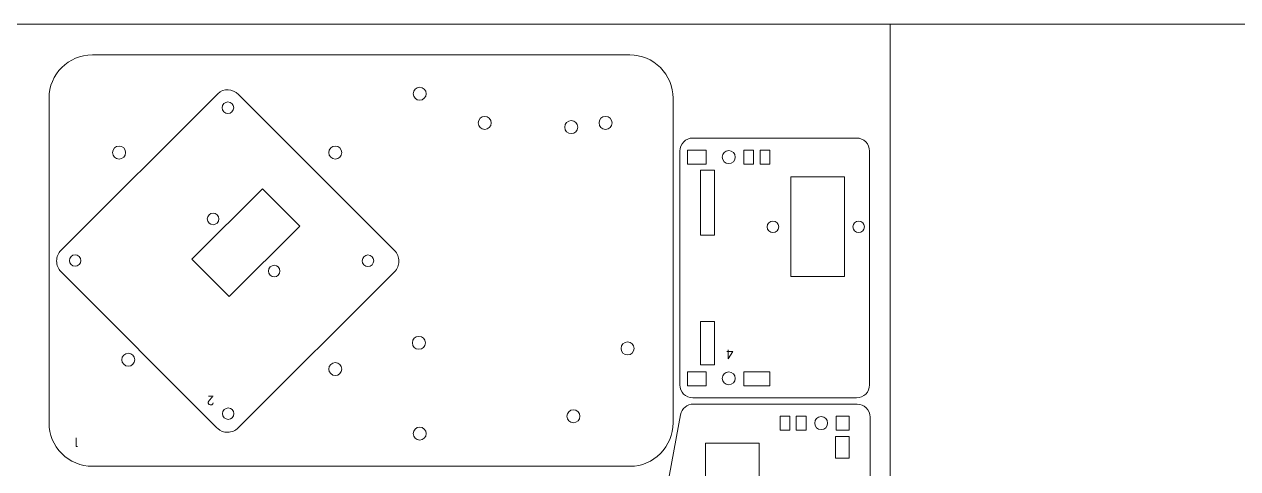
# Model space of a CAD drawing. Header units: millimetres. Extents: x 1 to 3601, y 1 to 1216.
# Drawn here: x 602.5 to 882.7, y 198.8 to 301.5 of the extents above; entities that cross this region are included whole.
import ezdxf

# ---------------------------------------------------------------- set-up
doc = ezdxf.new("R2010")
doc.units = ezdxf.units.MM
doc.layers.get('0').update_dxf_attribs({"lineweight": 5})
for name, color, linetype, lineweight in [('MARCATGE', 1, 'Continuous', 5), ('NO IMPRES', 5, 'Continuous', 5), ('TALL 1', 4, 'Continuous', 5)]:
    doc.layers.add(name, color=color, linetype=linetype, lineweight=lineweight)

msp = doc.modelspace()

# ---------------------------------------------------------------- linework, layer by layer
msp.add_line((802.47, 1.48), (802.47, 301.48))
for points, knots in [([(742.35, 199.41), (742.35, 199.41), (742.5, 199.41), (742.5, 199.41), (742.5, 199.41), (745.15, 199.41), (747.55, 200.46), (749.42, 202.34), (749.42, 202.34), (751.3, 204.21), (752.35, 206.76), (752.35, 209.41), (752.35, 209.41), (752.35, 209.41), (752.35, 284.41), (752.35, 284.41), (752.35, 284.41), (752.35, 287.06), (751.3, 289.61), (749.42, 291.48), (749.42, 291.48), (747.55, 293.36), (745, 294.41), (742.35, 294.41), (742.35, 294.41), (742.35, 294.41), (618.25, 294.41), (618.25, 294.41), (618.25, 294.41), (612.73, 294.41), (608.25, 289.93), (608.25, 284.41), (608.25, 284.41), (608.25, 284.41), (608.25, 209.41), (608.25, 209.41), (608.25, 209.41), (608.25, 206.76), (609.3, 204.21), (611.18, 202.34), (611.18, 202.34), (613.05, 200.46), (615.6, 199.41), (618.25, 199.41), (618.25, 199.41), (618.25, 199.41), (742.35, 199.41), (742.35, 199.41)], [0, 0, 0, 0, 0.076923, 0.076923, 0.076923, 0.076923, 0.153846, 0.153846, 0.153846, 0.153846, 0.230769, 0.230769, 0.230769, 0.230769, 0.307692, 0.307692, 0.307692, 0.307692, 0.384615, 0.384615, 0.384615, 0.384615, 0.461538, 0.461538, 0.461538, 0.461538, 0.538462, 0.538462, 0.538462, 0.538462, 0.615385, 0.615385, 0.615385, 0.615385, 0.692308, 0.692308, 0.692308, 0.692308, 0.769231, 0.769231, 0.769231, 0.769231, 0.846154, 0.846154, 0.846154, 0.846154, 1, 1, 1, 1]), ([(647.03, 208.28), (647.03, 208.28), (647.21, 208.12), (647.21, 208.12), (647.21, 208.12), (647.86, 207.47), (648.57, 207.26), (649.49, 207.26), (649.49, 207.26), (650.41, 207.26), (651.3, 207.63), (651.95, 208.28), (651.95, 208.28), (651.95, 208.28), (688.02, 244.3), (688.02, 244.3), (688.02, 244.3), (688.67, 244.95), (689.03, 245.84), (689.04, 246.76), (689.04, 246.76), (689.04, 247.68), (688.67, 248.57), (688.02, 249.22), (688.02, 249.22), (688.02, 249.22), (652, 285.28), (652, 285.28), (652, 285.28), (650.64, 286.64), (648.57, 286.77), (647.21, 285.41), (647.21, 285.41), (647.21, 285.41), (647.08, 285.29), (647.08, 285.29), (647.08, 285.29), (647.08, 285.29), (611.01, 249.27), (611.01, 249.27), (611.01, 249.27), (610.36, 248.61), (610, 247.73), (610, 246.81), (610, 246.81), (609.99, 245.89), (610.36, 245), (611.01, 244.35), (611.01, 244.35), (611.01, 244.35), (647.03, 208.28), (647.03, 208.28)], [0, 0, 0, 0, 0.071429, 0.071429, 0.071429, 0.071429, 0.142857, 0.142857, 0.142857, 0.142857, 0.214286, 0.214286, 0.214286, 0.214286, 0.285714, 0.285714, 0.285714, 0.285714, 0.357143, 0.357143, 0.357143, 0.357143, 0.428571, 0.428571, 0.428571, 0.428571, 0.5, 0.5, 0.5, 0.5, 0.571429, 0.571429, 0.571429, 0.571429, 0.642857, 0.642857, 0.642857, 0.642857, 0.714286, 0.714286, 0.714286, 0.714286, 0.785714, 0.785714, 0.785714, 0.785714, 0.857143, 0.857143, 0.857143, 0.857143, 1, 1, 1, 1]), ([(756.92, 215.21), (756.92, 215.21), (794.72, 215.21), (794.72, 215.21), (794.72, 215.21), (795.51, 215.21), (796.28, 215.52), (796.84, 216.09), (796.84, 216.09), (797.4, 216.65), (797.72, 217.41), (797.72, 218.21), (797.72, 218.21), (797.72, 218.21), (797.72, 272.21), (797.72, 272.21), (797.72, 272.21), (797.72, 273), (797.4, 273.77), (796.84, 274.33), (796.84, 274.33), (796.28, 274.89), (795.51, 275.21), (794.72, 275.21), (794.72, 275.21), (794.72, 275.21), (756.92, 275.21), (756.92, 275.21), (756.92, 275.21), (756.12, 275.21), (755.36, 274.89), (754.8, 274.33), (754.8, 274.33), (754.23, 273.77), (753.92, 273), (753.92, 272.21), (753.92, 272.21), (753.92, 272.21), (753.92, 218.21), (753.92, 218.21), (753.92, 218.21), (753.92, 216.55), (755.26, 215.21), (756.92, 215.21)], [0, 0, 0, 0, 0.083333, 0.083333, 0.083333, 0.083333, 0.166667, 0.166667, 0.166667, 0.166667, 0.25, 0.25, 0.25, 0.25, 0.333333, 0.333333, 0.333333, 0.333333, 0.416667, 0.416667, 0.416667, 0.416667, 0.5, 0.5, 0.5, 0.5, 0.583333, 0.583333, 0.583333, 0.583333, 0.666667, 0.666667, 0.666667, 0.666667, 0.75, 0.75, 0.75, 0.75, 0.833333, 0.833333, 0.833333, 0.833333, 1, 1, 1, 1]), ([(794.85, 213.76), (795.65, 213.76), (796.41, 213.45), (796.97, 212.89), (796.97, 212.89), (797.54, 212.32), (797.85, 211.56), (797.85, 210.76), (797.85, 210.76), (797.85, 210.76), (797.85, 156.76), (797.85, 156.76), (797.85, 156.76), (797.85, 155.11), (796.51, 153.76), (794.85, 153.76), (794.85, 153.76), (794.85, 153.76), (757.05, 153.76), (757.05, 153.76), (757.05, 153.76), (756.52, 153.76), (756, 153.9), (755.55, 154.17), (755.55, 154.17), (755.55, 154.17), (747.14, 159.05), (747.14, 159.05), (747.14, 159.05), (745.68, 159.9), (744.91, 161.58), (745.21, 163.24), (745.21, 163.24), (745.21, 163.24), (754.1, 211.31), (754.1, 211.31), (754.1, 211.31), (754.37, 212.73), (755.61, 213.76), (757.05, 213.76), (757.05, 213.76), (757.05, 213.76), (794.85, 213.76), (794.85, 213.76)], [0, 0, 0, 0, 0.083333, 0.083333, 0.083333, 0.083333, 0.166667, 0.166667, 0.166667, 0.166667, 0.25, 0.25, 0.25, 0.25, 0.333333, 0.333333, 0.333333, 0.333333, 0.416667, 0.416667, 0.416667, 0.416667, 0.5, 0.5, 0.5, 0.5, 0.583333, 0.583333, 0.583333, 0.583333, 0.666667, 0.666667, 0.666667, 0.666667, 0.75, 0.75, 0.75, 0.75, 0.833333, 0.833333, 0.833333, 0.833333, 1, 1, 1, 1])]:
    msp.add_open_spline(points, degree=3, knots=knots)
at = {"layer": 'MARCATGE'}
for points, knots in [([(765.08, 224.25), (765.08, 224.25), (766.19, 225.91), (766.19, 225.91), (766.19, 225.91), (766.19, 225.91), (764.75, 225.91), (764.75, 225.91), (764.75, 225.91), (764.75, 225.91), (766.19, 225.91), (766.19, 225.91), (766.19, 225.91), (766.19, 225.91), (765.08, 224.25), (765.08, 224.25), (765.08, 224.25), (765.08, 224.25), (765.08, 226.29), (765.08, 226.29), (765.08, 226.29), (765.08, 226.29), (765.08, 224.25), (765.08, 224.25)], [0, 0, 0, 0, 0.142857, 0.142857, 0.142857, 0.142857, 0.285714, 0.285714, 0.285714, 0.285714, 0.428571, 0.428571, 0.428571, 0.428571, 0.571429, 0.571429, 0.571429, 0.571429, 0.714286, 0.714286, 0.714286, 0.714286, 1, 1, 1, 1]), ([(646.15, 215.62), (645.98, 215.44), (645.83, 215.27), (645.69, 215.11), (645.69, 215.11), (645.63, 215.05), (645.57, 214.99), (645.52, 214.92), (645.52, 214.92), (645.46, 214.86), (645.41, 214.8), (645.36, 214.75), (645.36, 214.75), (645.31, 214.69), (645.28, 214.65), (645.25, 214.61), (645.25, 214.61), (645.21, 214.58), (645.2, 214.55), (645.19, 214.54), (645.19, 214.54), (645.18, 214.52), (645.16, 214.5), (645.15, 214.48), (645.15, 214.48), (645.13, 214.45), (645.11, 214.42), (645.09, 214.39), (645.09, 214.39), (645.07, 214.35), (645.06, 214.31), (645.04, 214.26), (645.04, 214.26), (645.03, 214.22), (645.02, 214.16), (645.02, 214.1), (645.02, 214.1), (645.02, 214.04), (645.03, 213.98), (645.05, 213.91), (645.05, 213.91), (645.08, 213.85), (645.11, 213.8), (645.15, 213.75), (645.15, 213.75), (645.19, 213.7), (645.25, 213.66), (645.32, 213.63), (645.32, 213.63), (645.39, 213.59), (645.47, 213.58), (645.57, 213.58), (645.57, 213.58), (645.77, 213.58), (645.91, 213.62), (646, 213.71), (646, 213.71), (646.1, 213.79), (646.14, 213.9), (646.14, 214.04), (646.14, 214.04), (646.14, 213.9), (646.1, 213.79), (646, 213.71), (646, 213.71), (645.91, 213.62), (645.77, 213.58), (645.57, 213.58), (645.57, 213.58), (645.47, 213.58), (645.39, 213.59), (645.32, 213.63), (645.32, 213.63), (645.25, 213.66), (645.19, 213.7), (645.15, 213.75), (645.15, 213.75), (645.11, 213.8), (645.08, 213.85), (645.05, 213.91), (645.05, 213.91), (645.03, 213.98), (645.02, 214.04), (645.02, 214.1), (645.02, 214.1), (645.02, 214.16), (645.03, 214.22), (645.04, 214.26), (645.04, 214.26), (645.06, 214.31), (645.07, 214.35), (645.09, 214.39), (645.09, 214.39), (645.11, 214.42), (645.13, 214.45), (645.15, 214.48), (645.15, 214.48), (645.16, 214.5), (645.18, 214.52), (645.19, 214.54), (645.19, 214.54), (645.2, 214.55), (645.21, 214.58), (645.25, 214.61), (645.25, 214.61), (645.28, 214.65), (645.31, 214.69), (645.36, 214.75), (645.36, 214.75), (645.41, 214.8), (645.46, 214.86), (645.52, 214.92), (645.52, 214.92), (645.57, 214.99), (645.63, 215.05), (645.69, 215.11), (645.69, 215.11), (645.83, 215.27), (645.98, 215.44), (646.15, 215.62), (646.15, 215.62), (646.15, 215.62), (645.04, 215.62), (645.04, 215.62), (645.04, 215.62), (645.04, 215.62), (646.15, 215.62), (646.15, 215.62)], [0, 0, 0, 0, 0.030303, 0.030303, 0.030303, 0.030303, 0.060606, 0.060606, 0.060606, 0.060606, 0.090909, 0.090909, 0.090909, 0.090909, 0.121212, 0.121212, 0.121212, 0.121212, 0.151515, 0.151515, 0.151515, 0.151515, 0.181818, 0.181818, 0.181818, 0.181818, 0.212121, 0.212121, 0.212121, 0.212121, 0.242424, 0.242424, 0.242424, 0.242424, 0.272727, 0.272727, 0.272727, 0.272727, 0.30303, 0.30303, 0.30303, 0.30303, 0.333333, 0.333333, 0.333333, 0.333333, 0.363636, 0.363636, 0.363636, 0.363636, 0.393939, 0.393939, 0.393939, 0.393939, 0.424242, 0.424242, 0.424242, 0.424242, 0.454545, 0.454545, 0.454545, 0.454545, 0.484848, 0.484848, 0.484848, 0.484848, 0.515152, 0.515152, 0.515152, 0.515152, 0.545455, 0.545455, 0.545455, 0.545455, 0.575758, 0.575758, 0.575758, 0.575758, 0.606061, 0.606061, 0.606061, 0.606061, 0.636364, 0.636364, 0.636364, 0.636364, 0.666667, 0.666667, 0.666667, 0.666667, 0.69697, 0.69697, 0.69697, 0.69697, 0.727273, 0.727273, 0.727273, 0.727273, 0.757576, 0.757576, 0.757576, 0.757576, 0.787879, 0.787879, 0.787879, 0.787879, 0.818182, 0.818182, 0.818182, 0.818182, 0.848485, 0.848485, 0.848485, 0.848485, 0.878788, 0.878788, 0.878788, 0.878788, 0.909091, 0.909091, 0.909091, 0.909091, 0.939394, 0.939394, 0.939394, 0.939394, 1, 1, 1, 1]), ([(614.52, 203.94), (614.52, 203.94), (614.81, 203.94), (614.81, 203.94), (614.81, 203.94), (614.81, 203.94), (614.52, 203.94), (614.52, 203.94), (614.52, 203.94), (614.52, 203.94), (614.52, 205.97), (614.52, 205.97), (614.52, 205.97), (614.52, 205.97), (614.52, 203.94), (614.52, 203.94)], [0, 0, 0, 0, 0.2, 0.2, 0.2, 0.2, 0.4, 0.4, 0.4, 0.4, 0.6, 0.6, 0.6, 0.6, 1, 1, 1, 1])]:
    msp.add_open_spline(points, degree=3, knots=knots, dxfattribs=at)
at = {"layer": 'NO IMPRES'}
msp.add_lwpolyline([(600.74, 1.48), (600.74, 301.48), (1200.74, 301.48), (1200.74, 1.48)], close=True, dxfattribs=at)
at = {"layer": 'TALL 1'}
for points, knots in [([(692.34, 285.44), (692.34, 284.61), (693.01, 283.94), (693.84, 283.94), (693.84, 283.94), (694.67, 283.94), (695.34, 284.61), (695.34, 285.44), (695.34, 285.44), (695.34, 286.27), (694.67, 286.94), (693.84, 286.94), (693.84, 286.94), (693.01, 286.94), (692.34, 286.27), (692.34, 285.44)], [0, 0, 0, 0, 0.2, 0.2, 0.2, 0.2, 0.4, 0.4, 0.4, 0.4, 0.6, 0.6, 0.6, 0.6, 1, 1, 1, 1]), ([(650.51, 283.14), (649.99, 283.66), (649.15, 283.66), (648.63, 283.15), (648.63, 283.15), (648.11, 282.63), (648.11, 281.79), (648.63, 281.27), (648.63, 281.27), (649.15, 280.75), (649.99, 280.75), (650.5, 281.27), (650.5, 281.27), (651.02, 281.79), (651.02, 282.63), (650.51, 283.14)], [0, 0, 0, 0, 0.2, 0.2, 0.2, 0.2, 0.4, 0.4, 0.4, 0.4, 0.6, 0.6, 0.6, 0.6, 1, 1, 1, 1]), ([(707.35, 278.71), (707.35, 277.88), (708.02, 277.21), (708.85, 277.21), (708.85, 277.21), (709.68, 277.21), (710.35, 277.88), (710.35, 278.71), (710.35, 278.71), (710.35, 279.54), (709.68, 280.21), (708.85, 280.21), (708.85, 280.21), (708.02, 280.21), (707.35, 279.54), (707.35, 278.71)], [0, 0, 0, 0, 0.2, 0.2, 0.2, 0.2, 0.4, 0.4, 0.4, 0.4, 0.6, 0.6, 0.6, 0.6, 1, 1, 1, 1]), ([(735.25, 278.71), (735.25, 277.88), (735.92, 277.21), (736.75, 277.21), (736.75, 277.21), (737.58, 277.21), (738.25, 277.88), (738.25, 278.71), (738.25, 278.71), (738.25, 279.54), (737.58, 280.21), (736.75, 280.21), (736.75, 280.21), (735.92, 280.21), (735.25, 279.54), (735.25, 278.71)], [0, 0, 0, 0, 0.2, 0.2, 0.2, 0.2, 0.4, 0.4, 0.4, 0.4, 0.6, 0.6, 0.6, 0.6, 1, 1, 1, 1]), ([(727.34, 277.72), (727.34, 276.89), (728.01, 276.22), (728.84, 276.22), (728.84, 276.22), (729.67, 276.22), (730.34, 276.89), (730.34, 277.72), (730.34, 277.72), (730.34, 278.55), (729.67, 279.22), (728.84, 279.22), (728.84, 279.22), (728.01, 279.22), (727.34, 278.55), (727.34, 277.72)], [0, 0, 0, 0, 0.2, 0.2, 0.2, 0.2, 0.4, 0.4, 0.4, 0.4, 0.6, 0.6, 0.6, 0.6, 1, 1, 1, 1]), ([(622.93, 271.86), (622.93, 271.03), (623.6, 270.36), (624.43, 270.36), (624.43, 270.36), (625.26, 270.36), (625.93, 271.03), (625.93, 271.86), (625.93, 271.86), (625.93, 272.69), (625.26, 273.36), (624.43, 273.36), (624.43, 273.36), (623.6, 273.36), (622.93, 272.69), (622.93, 271.86)], [0, 0, 0, 0, 0.2, 0.2, 0.2, 0.2, 0.4, 0.4, 0.4, 0.4, 0.6, 0.6, 0.6, 0.6, 1, 1, 1, 1]), ([(672.85, 271.86), (672.85, 271.03), (673.52, 270.36), (674.35, 270.36), (674.35, 270.36), (675.18, 270.36), (675.85, 271.03), (675.85, 271.86), (675.85, 271.86), (675.85, 272.69), (675.18, 273.36), (674.35, 273.36), (674.35, 273.36), (673.52, 273.36), (672.85, 272.69), (672.85, 271.86)], [0, 0, 0, 0, 0.2, 0.2, 0.2, 0.2, 0.4, 0.4, 0.4, 0.4, 0.6, 0.6, 0.6, 0.6, 1, 1, 1, 1]), ([(755.72, 272.41), (755.72, 272.41), (760.02, 272.41), (760.02, 272.41), (760.02, 272.41), (760.02, 272.41), (760.02, 269.21), (760.02, 269.21), (760.02, 269.21), (760.02, 269.21), (755.72, 269.21), (755.72, 269.21), (755.72, 269.21), (755.72, 269.21), (755.72, 272.41), (755.72, 272.41)], [0, 0, 0, 0, 0.2, 0.2, 0.2, 0.2, 0.4, 0.4, 0.4, 0.4, 0.6, 0.6, 0.6, 0.6, 1, 1, 1, 1]), ([(765.22, 269.31), (766.05, 269.31), (766.72, 269.98), (766.72, 270.81), (766.72, 270.81), (766.72, 271.64), (766.05, 272.31), (765.22, 272.31), (765.22, 272.31), (764.39, 272.31), (763.72, 271.64), (763.72, 270.81), (763.72, 270.81), (763.72, 269.98), (764.39, 269.31), (765.22, 269.31)], [0, 0, 0, 0, 0.2, 0.2, 0.2, 0.2, 0.4, 0.4, 0.4, 0.4, 0.6, 0.6, 0.6, 0.6, 1, 1, 1, 1]), ([(770.96, 269.21), (770.96, 269.21), (768.72, 269.21), (768.72, 269.21), (768.72, 269.21), (768.72, 269.21), (768.72, 272.41), (768.72, 272.41), (768.72, 272.41), (768.72, 272.41), (770.96, 272.41), (770.96, 272.41), (770.96, 272.41), (770.96, 272.41), (770.96, 269.21), (770.96, 269.21)], [0, 0, 0, 0, 0.2, 0.2, 0.2, 0.2, 0.4, 0.4, 0.4, 0.4, 0.6, 0.6, 0.6, 0.6, 1, 1, 1, 1]), ([(772.47, 272.41), (772.47, 272.41), (774.72, 272.41), (774.72, 272.41), (774.72, 272.41), (774.72, 272.41), (774.72, 269.21), (774.72, 269.21), (774.72, 269.21), (774.72, 269.21), (772.47, 269.21), (772.47, 269.21), (772.47, 269.21), (772.47, 269.21), (772.47, 272.41), (772.47, 272.41)], [0, 0, 0, 0, 0.2, 0.2, 0.2, 0.2, 0.4, 0.4, 0.4, 0.4, 0.6, 0.6, 0.6, 0.6, 1, 1, 1, 1]), ([(758.72, 252.81), (758.72, 252.81), (758.72, 267.81), (758.72, 267.81), (758.72, 267.81), (758.72, 267.81), (761.92, 267.81), (761.92, 267.81), (761.92, 267.81), (761.92, 267.81), (761.92, 252.81), (761.92, 252.81), (761.92, 252.81), (761.92, 252.81), (758.72, 252.81), (758.72, 252.81)], [0, 0, 0, 0, 0.2, 0.2, 0.2, 0.2, 0.4, 0.4, 0.4, 0.4, 0.6, 0.6, 0.6, 0.6, 1, 1, 1, 1]), ([(779.52, 266.21), (779.52, 266.21), (779.52, 243.21), (779.52, 243.21), (779.52, 243.21), (779.52, 243.21), (791.92, 243.21), (791.92, 243.21), (791.92, 243.21), (791.92, 243.21), (791.92, 266.21), (791.92, 266.21), (791.92, 266.21), (791.92, 266.21), (779.52, 266.21), (779.52, 266.21)], [0, 0, 0, 0, 0.2, 0.2, 0.2, 0.2, 0.4, 0.4, 0.4, 0.4, 0.6, 0.6, 0.6, 0.6, 1, 1, 1, 1]), ([(666.14, 254.87), (666.14, 254.87), (649.86, 238.62), (649.86, 238.62), (649.86, 238.62), (649.86, 238.62), (641.24, 247.25), (641.24, 247.25), (641.24, 247.25), (641.24, 247.25), (657.51, 263.51), (657.51, 263.51), (657.51, 263.51), (657.51, 263.51), (666.14, 254.87), (666.14, 254.87)], [0, 0, 0, 0, 0.2, 0.2, 0.2, 0.2, 0.4, 0.4, 0.4, 0.4, 0.6, 0.6, 0.6, 0.6, 1, 1, 1, 1]), ([(647.06, 257.45), (646.54, 257.97), (645.71, 257.97), (645.19, 257.45), (645.19, 257.45), (644.67, 256.93), (644.67, 256.09), (645.19, 255.58), (645.19, 255.58), (645.7, 255.06), (646.54, 255.06), (647.06, 255.57), (647.06, 255.57), (647.58, 256.09), (647.58, 256.93), (647.06, 257.45)], [0, 0, 0, 0, 0.2, 0.2, 0.2, 0.2, 0.4, 0.4, 0.4, 0.4, 0.6, 0.6, 0.6, 0.6, 1, 1, 1, 1]), ([(775.42, 253.38), (776.15, 253.38), (776.74, 253.98), (776.74, 254.71), (776.74, 254.71), (776.74, 255.44), (776.15, 256.03), (775.42, 256.03), (775.42, 256.03), (774.69, 256.03), (774.09, 255.44), (774.09, 254.71), (774.09, 254.71), (774.09, 253.98), (774.69, 253.38), (775.42, 253.38)], [0, 0, 0, 0, 0.2, 0.2, 0.2, 0.2, 0.4, 0.4, 0.4, 0.4, 0.6, 0.6, 0.6, 0.6, 1, 1, 1, 1]), ([(795.22, 253.38), (795.95, 253.38), (796.54, 253.98), (796.54, 254.71), (796.54, 254.71), (796.54, 255.44), (795.95, 256.03), (795.22, 256.03), (795.22, 256.03), (794.49, 256.03), (793.89, 255.44), (793.89, 254.71), (793.89, 254.71), (793.89, 253.98), (794.49, 253.38), (795.22, 253.38)], [0, 0, 0, 0, 0.2, 0.2, 0.2, 0.2, 0.4, 0.4, 0.4, 0.4, 0.6, 0.6, 0.6, 0.6, 1, 1, 1, 1]), ([(615.21, 247.84), (614.69, 248.36), (613.85, 248.36), (613.33, 247.85), (613.33, 247.85), (612.81, 247.33), (612.81, 246.49), (613.33, 245.97), (613.33, 245.97), (613.85, 245.45), (614.69, 245.45), (615.21, 245.97), (615.21, 245.97), (615.72, 246.49), (615.72, 247.33), (615.21, 247.84)], [0, 0, 0, 0, 0.2, 0.2, 0.2, 0.2, 0.4, 0.4, 0.4, 0.4, 0.6, 0.6, 0.6, 0.6, 1, 1, 1, 1]), ([(682.84, 247.81), (682.32, 248.33), (681.48, 248.33), (680.97, 247.81), (680.97, 247.81), (680.45, 247.3), (680.45, 246.46), (680.96, 245.94), (680.96, 245.94), (681.48, 245.42), (682.32, 245.42), (682.84, 245.94), (682.84, 245.94), (683.36, 246.45), (683.36, 247.29), (682.84, 247.81)], [0, 0, 0, 0, 0.2, 0.2, 0.2, 0.2, 0.4, 0.4, 0.4, 0.4, 0.6, 0.6, 0.6, 0.6, 1, 1, 1, 1]), ([(661.19, 245.43), (660.68, 245.94), (659.84, 245.94), (659.32, 245.43), (659.32, 245.43), (658.8, 244.91), (658.8, 244.07), (659.32, 243.55), (659.32, 243.55), (659.84, 243.04), (660.68, 243.04), (661.19, 243.55), (661.19, 243.55), (661.71, 244.07), (661.71, 244.91), (661.19, 245.43)], [0, 0, 0, 0, 0.2, 0.2, 0.2, 0.2, 0.4, 0.4, 0.4, 0.4, 0.6, 0.6, 0.6, 0.6, 1, 1, 1, 1]), ([(758.72, 232.81), (758.72, 232.81), (761.92, 232.81), (761.92, 232.81), (761.92, 232.81), (761.92, 232.81), (761.92, 222.81), (761.92, 222.81), (761.92, 222.81), (761.92, 222.81), (758.72, 222.81), (758.72, 222.81), (758.72, 222.81), (758.72, 222.81), (758.72, 232.81), (758.72, 232.81)], [0, 0, 0, 0, 0.2, 0.2, 0.2, 0.2, 0.4, 0.4, 0.4, 0.4, 0.6, 0.6, 0.6, 0.6, 1, 1, 1, 1]), ([(692.15, 227.91), (692.15, 227.08), (692.82, 226.41), (693.65, 226.41), (693.65, 226.41), (694.48, 226.41), (695.15, 227.08), (695.15, 227.91), (695.15, 227.91), (695.15, 228.74), (694.48, 229.41), (693.65, 229.41), (693.65, 229.41), (692.82, 229.41), (692.15, 228.74), (692.15, 227.91)], [0, 0, 0, 0, 0.2, 0.2, 0.2, 0.2, 0.4, 0.4, 0.4, 0.4, 0.6, 0.6, 0.6, 0.6, 1, 1, 1, 1]), ([(740.35, 226.61), (740.35, 225.78), (741.02, 225.11), (741.85, 225.11), (741.85, 225.11), (742.68, 225.11), (743.35, 225.78), (743.35, 226.61), (743.35, 226.61), (743.35, 227.44), (742.68, 228.11), (741.85, 228.11), (741.85, 228.11), (741.02, 228.11), (740.35, 227.44), (740.35, 226.61)], [0, 0, 0, 0, 0.2, 0.2, 0.2, 0.2, 0.4, 0.4, 0.4, 0.4, 0.6, 0.6, 0.6, 0.6, 1, 1, 1, 1]), ([(625.05, 224.01), (625.05, 223.18), (625.72, 222.51), (626.55, 222.51), (626.55, 222.51), (627.38, 222.51), (628.05, 223.18), (628.05, 224.01), (628.05, 224.01), (628.05, 224.84), (627.38, 225.51), (626.55, 225.51), (626.55, 225.51), (625.72, 225.51), (625.05, 224.84), (625.05, 224.01)], [0, 0, 0, 0, 0.2, 0.2, 0.2, 0.2, 0.4, 0.4, 0.4, 0.4, 0.6, 0.6, 0.6, 0.6, 1, 1, 1, 1]), ([(672.85, 221.86), (672.85, 221.03), (673.52, 220.36), (674.35, 220.36), (674.35, 220.36), (675.18, 220.36), (675.85, 221.03), (675.85, 221.86), (675.85, 221.86), (675.85, 222.69), (675.18, 223.36), (674.35, 223.36), (674.35, 223.36), (673.52, 223.36), (672.85, 222.69), (672.85, 221.86)], [0, 0, 0, 0, 0.2, 0.2, 0.2, 0.2, 0.4, 0.4, 0.4, 0.4, 0.6, 0.6, 0.6, 0.6, 1, 1, 1, 1]), ([(760.02, 218.01), (760.02, 218.01), (755.72, 218.01), (755.72, 218.01), (755.72, 218.01), (755.72, 218.01), (755.72, 221.21), (755.72, 221.21), (755.72, 221.21), (755.72, 221.21), (760.02, 221.21), (760.02, 221.21), (760.02, 221.21), (760.02, 221.21), (760.02, 218.01), (760.02, 218.01)], [0, 0, 0, 0, 0.2, 0.2, 0.2, 0.2, 0.4, 0.4, 0.4, 0.4, 0.6, 0.6, 0.6, 0.6, 1, 1, 1, 1]), ([(765.22, 218.21), (766.05, 218.21), (766.72, 218.88), (766.72, 219.71), (766.72, 219.71), (766.72, 220.54), (766.05, 221.21), (765.22, 221.21), (765.22, 221.21), (764.39, 221.21), (763.72, 220.54), (763.72, 219.71), (763.72, 219.71), (763.72, 218.88), (764.39, 218.21), (765.22, 218.21)], [0, 0, 0, 0, 0.2, 0.2, 0.2, 0.2, 0.4, 0.4, 0.4, 0.4, 0.6, 0.6, 0.6, 0.6, 1, 1, 1, 1]), ([(768.72, 218.01), (768.72, 218.01), (774.72, 218.01), (774.72, 218.01), (774.72, 218.01), (774.72, 218.01), (774.72, 221.21), (774.72, 221.21), (774.72, 221.21), (774.72, 221.21), (768.72, 221.21), (768.72, 221.21), (768.72, 221.21), (768.72, 221.21), (768.72, 218.01), (768.72, 218.01)], [0, 0, 0, 0, 0.2, 0.2, 0.2, 0.2, 0.4, 0.4, 0.4, 0.4, 0.6, 0.6, 0.6, 0.6, 1, 1, 1, 1]), ([(650.56, 212.49), (650.04, 213.01), (649.21, 213.01), (648.69, 212.49), (648.69, 212.49), (648.17, 211.97), (648.17, 211.13), (648.69, 210.62), (648.69, 210.62), (649.2, 210.1), (650.04, 210.1), (650.56, 210.62), (650.56, 210.62), (651.08, 211.13), (651.08, 211.97), (650.56, 212.49)], [0, 0, 0, 0, 0.2, 0.2, 0.2, 0.2, 0.4, 0.4, 0.4, 0.4, 0.6, 0.6, 0.6, 0.6, 1, 1, 1, 1]), ([(727.84, 210.94), (727.84, 210.11), (728.51, 209.44), (729.34, 209.44), (729.34, 209.44), (730.17, 209.44), (730.84, 210.11), (730.84, 210.94), (730.84, 210.94), (730.84, 211.77), (730.17, 212.44), (729.34, 212.44), (729.34, 212.44), (728.51, 212.44), (727.84, 211.77), (727.84, 210.94)], [0, 0, 0, 0, 0.2, 0.2, 0.2, 0.2, 0.4, 0.4, 0.4, 0.4, 0.6, 0.6, 0.6, 0.6, 1, 1, 1, 1]), ([(777.05, 210.96), (777.05, 210.96), (777.05, 210.96), (777.05, 210.96), (777.05, 210.96), (777.05, 210.96), (777.05, 207.76), (777.05, 207.76), (777.05, 207.76), (777.05, 207.76), (779.3, 207.76), (779.3, 207.76), (779.3, 207.76), (779.3, 207.76), (779.3, 210.96), (779.3, 210.96), (779.3, 210.96), (779.3, 210.96), (777.05, 210.96), (777.05, 210.96)], [0, 0, 0, 0, 0.166667, 0.166667, 0.166667, 0.166667, 0.333333, 0.333333, 0.333333, 0.333333, 0.5, 0.5, 0.5, 0.5, 0.666667, 0.666667, 0.666667, 0.666667, 1, 1, 1, 1]), ([(780.8, 207.76), (780.8, 207.76), (780.81, 207.76), (780.81, 207.76), (780.81, 207.76), (780.81, 207.76), (783.05, 207.76), (783.05, 207.76), (783.05, 207.76), (783.05, 207.76), (783.05, 210.96), (783.05, 210.96), (783.05, 210.96), (783.05, 210.96), (780.8, 210.96), (780.8, 210.96), (780.8, 210.96), (780.8, 210.96), (780.8, 207.76), (780.8, 207.76)], [0, 0, 0, 0, 0.166667, 0.166667, 0.166667, 0.166667, 0.333333, 0.333333, 0.333333, 0.333333, 0.5, 0.5, 0.5, 0.5, 0.666667, 0.666667, 0.666667, 0.666667, 1, 1, 1, 1]), ([(786.55, 207.86), (785.72, 207.86), (785.05, 208.54), (785.05, 209.36), (785.05, 209.36), (785.05, 210.19), (785.72, 210.86), (786.55, 210.86), (786.55, 210.86), (787.38, 210.86), (788.05, 210.19), (788.05, 209.36), (788.05, 209.36), (788.05, 208.54), (787.38, 207.86), (786.55, 207.86)], [0, 0, 0, 0, 0.2, 0.2, 0.2, 0.2, 0.4, 0.4, 0.4, 0.4, 0.6, 0.6, 0.6, 0.6, 1, 1, 1, 1]), ([(793.05, 207.76), (793.05, 207.76), (793.05, 210.96), (793.05, 210.96), (793.05, 210.96), (793.05, 210.96), (790.05, 210.96), (790.05, 210.96), (790.05, 210.96), (790.05, 210.96), (790.05, 207.76), (790.05, 207.76), (790.05, 207.76), (790.05, 207.76), (793.05, 207.76), (793.05, 207.76)], [0, 0, 0, 0, 0.2, 0.2, 0.2, 0.2, 0.4, 0.4, 0.4, 0.4, 0.6, 0.6, 0.6, 0.6, 1, 1, 1, 1]), ([(692.34, 206.94), (692.34, 206.11), (693.01, 205.44), (693.84, 205.44), (693.84, 205.44), (694.67, 205.44), (695.34, 206.11), (695.34, 206.94), (695.34, 206.94), (695.34, 207.77), (694.67, 208.44), (693.84, 208.44), (693.84, 208.44), (693.01, 208.44), (692.34, 207.77), (692.34, 206.94)], [0, 0, 0, 0, 0.2, 0.2, 0.2, 0.2, 0.4, 0.4, 0.4, 0.4, 0.6, 0.6, 0.6, 0.6, 1, 1, 1, 1]), ([(772.25, 204.76), (772.25, 204.76), (772.25, 181.76), (772.25, 181.76), (772.25, 181.76), (772.25, 181.76), (759.85, 181.76), (759.85, 181.76), (759.85, 181.76), (759.85, 181.76), (759.85, 204.76), (759.85, 204.76), (759.85, 204.76), (759.85, 204.76), (772.25, 204.76), (772.25, 204.76)], [0, 0, 0, 0, 0.2, 0.2, 0.2, 0.2, 0.4, 0.4, 0.4, 0.4, 0.6, 0.6, 0.6, 0.6, 1, 1, 1, 1]), ([(793.05, 201.26), (793.05, 201.26), (789.85, 201.26), (789.85, 201.26), (789.85, 201.26), (789.85, 201.26), (789.85, 206.26), (789.85, 206.26), (789.85, 206.26), (789.85, 206.26), (793.05, 206.26), (793.05, 206.26), (793.05, 206.26), (793.05, 206.26), (793.05, 201.26), (793.05, 201.26)], [0, 0, 0, 0, 0.2, 0.2, 0.2, 0.2, 0.4, 0.4, 0.4, 0.4, 0.6, 0.6, 0.6, 0.6, 1, 1, 1, 1])]:
    msp.add_open_spline(points, degree=3, knots=knots, dxfattribs=at)

doc.saveas('drawing.dxf')
